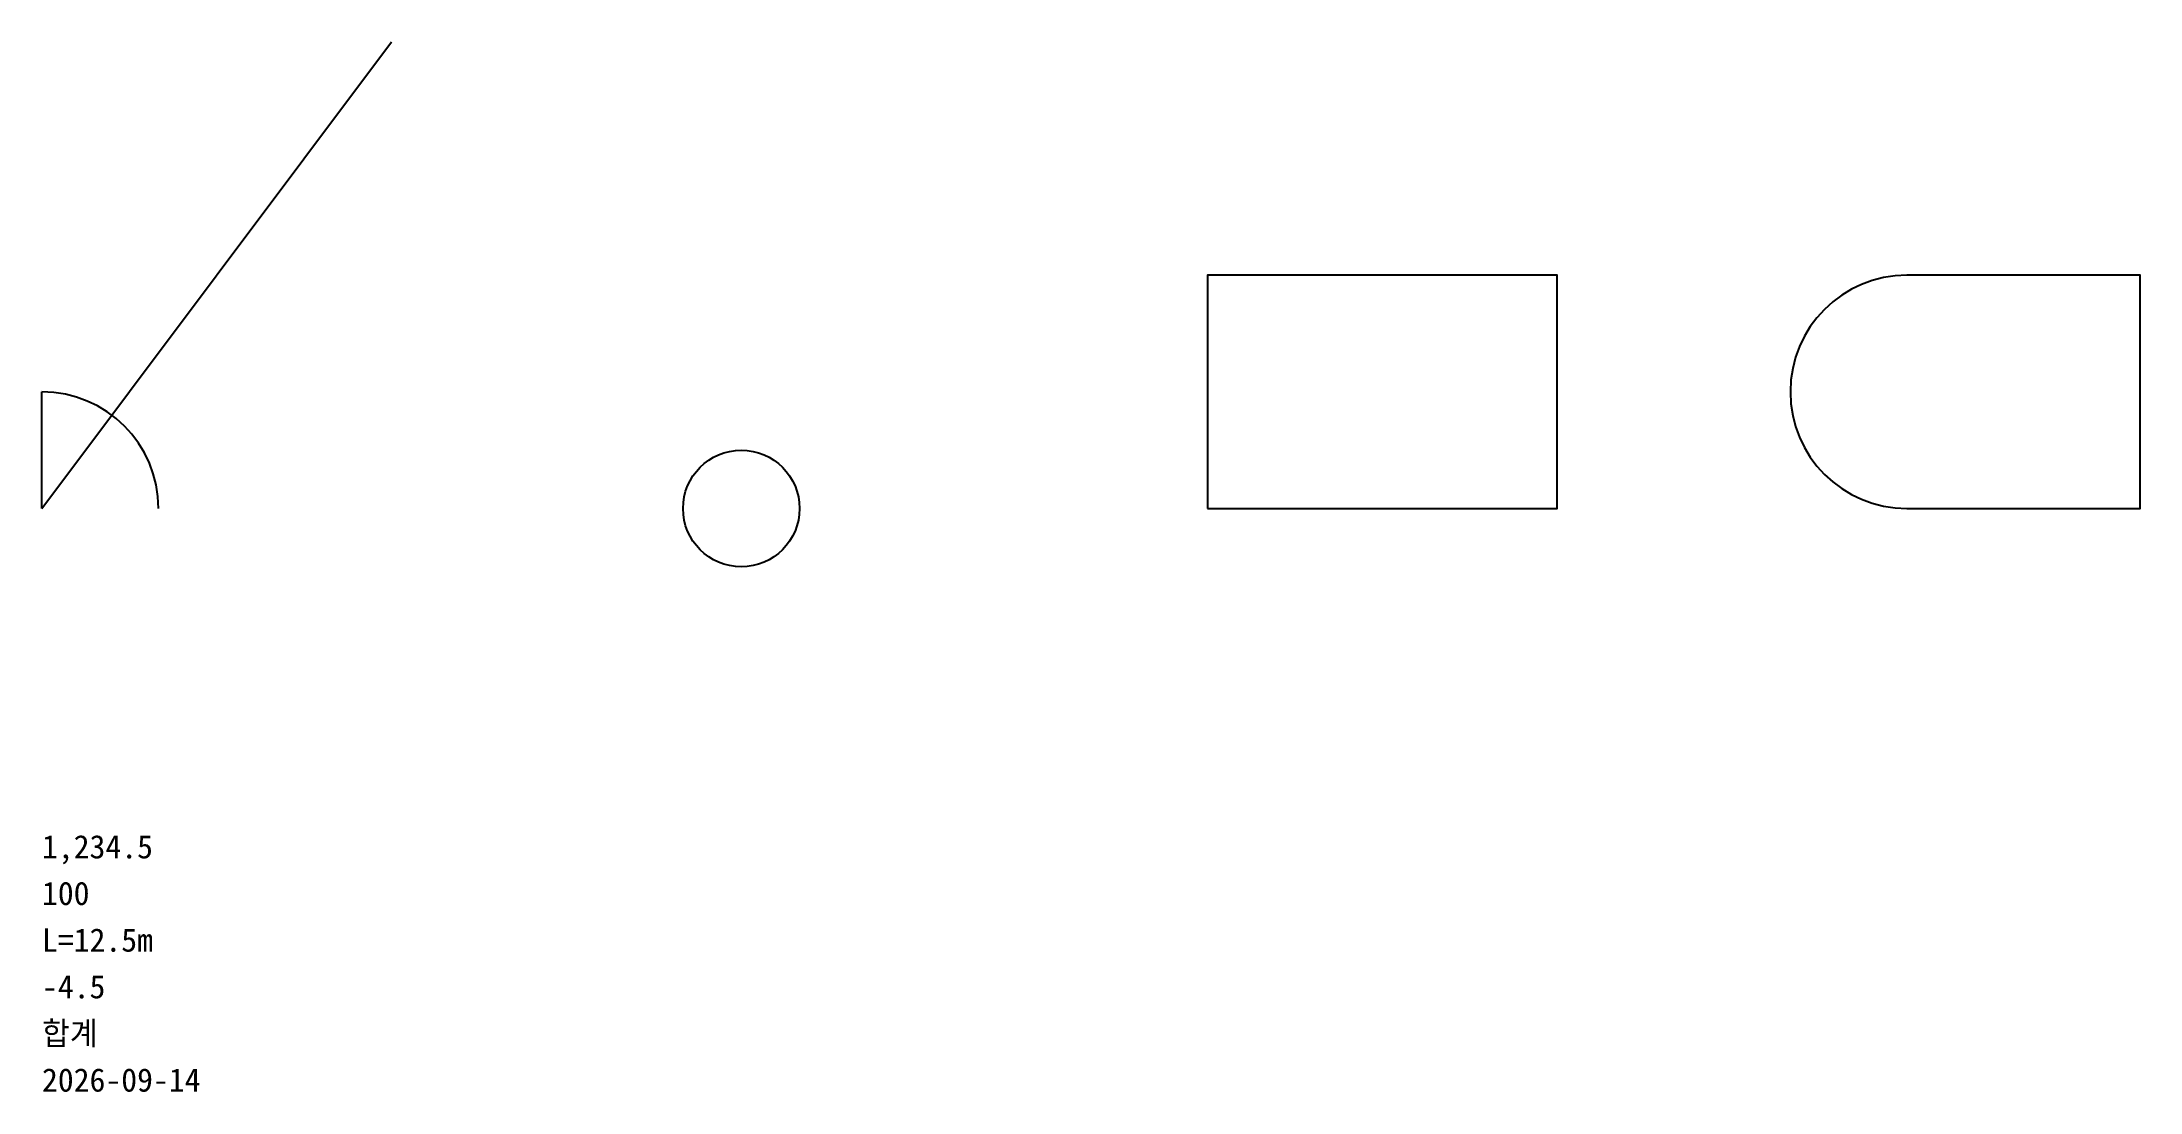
# Model space of a CAD drawing. Extents: x 0 to 101000, y -5003 to 200900.
# Drawn here: x 0 to 18000, y -5003 to 4000 of the extents above; entities outside this region: 3.
import ezdxf

# ---------------------------------------------------------------- set-up
doc = ezdxf.new("R2010")
doc.units = 0
for name, color, linetype in [('시험-면적', 4, 'CONTINUOUS'), ('시험-선', 1, 'CONTINUOUS'), ('시험-숫자', 5, 'CONTINUOUS'), ('시험-원', 3, 'CONTINUOUS'), ('시험-좌표', 6, 'CONTINUOUS'), ('시험-호', 2, 'CONTINUOUS')]:
    doc.layers.add(name, color=color, linetype=linetype)

msp = doc.modelspace()

# ---------------------------------------------------------------- linework, layer by layer
at = {"layer": '시험-면적'}
msp.add_lwpolyline([(10000, 0), (13000, 0), (13000, 2000), (10000, 2000)], close=True, dxfattribs=at)
msp.add_lwpolyline([(16000, 0), (18000, 0), (18000, 2000), (16000, 2000, 1)], format="xyb", close=True, dxfattribs=at)
at = {"layer": '시험-선'}
for q in [(3000, 4000), (0, 1000)]:
    msp.add_line((0, 0), q, dxfattribs=at)
at = {"layer": '시험-원'}
msp.add_circle((6000, 0), 500, dxfattribs=at)
at = {"layer": '시험-좌표'}
for p in [(101000, 200900), (100500, 200300), (100000, 200000)]:
    msp.add_point(p, dxfattribs=at)
at = {"layer": '시험-호'}
msp.add_arc((0, 0), 1000, 0, 90, dxfattribs=at)

# ---------------------------------------------------------------- texts
at = {"layer": '시험-숫자'}
for s, p in [('1,234.5', (0, -3000)), ('100', (0, -3400)), ('L=12.5m', (0, -3800)), ('-4.5', (0, -4200)), ('합계', (0, -4600)), ('2026-09-14', (0, -5000))]:
    msp.add_text(s, height=200, dxfattribs=at).set_placement(p)

doc.saveas('drawing.dxf')
